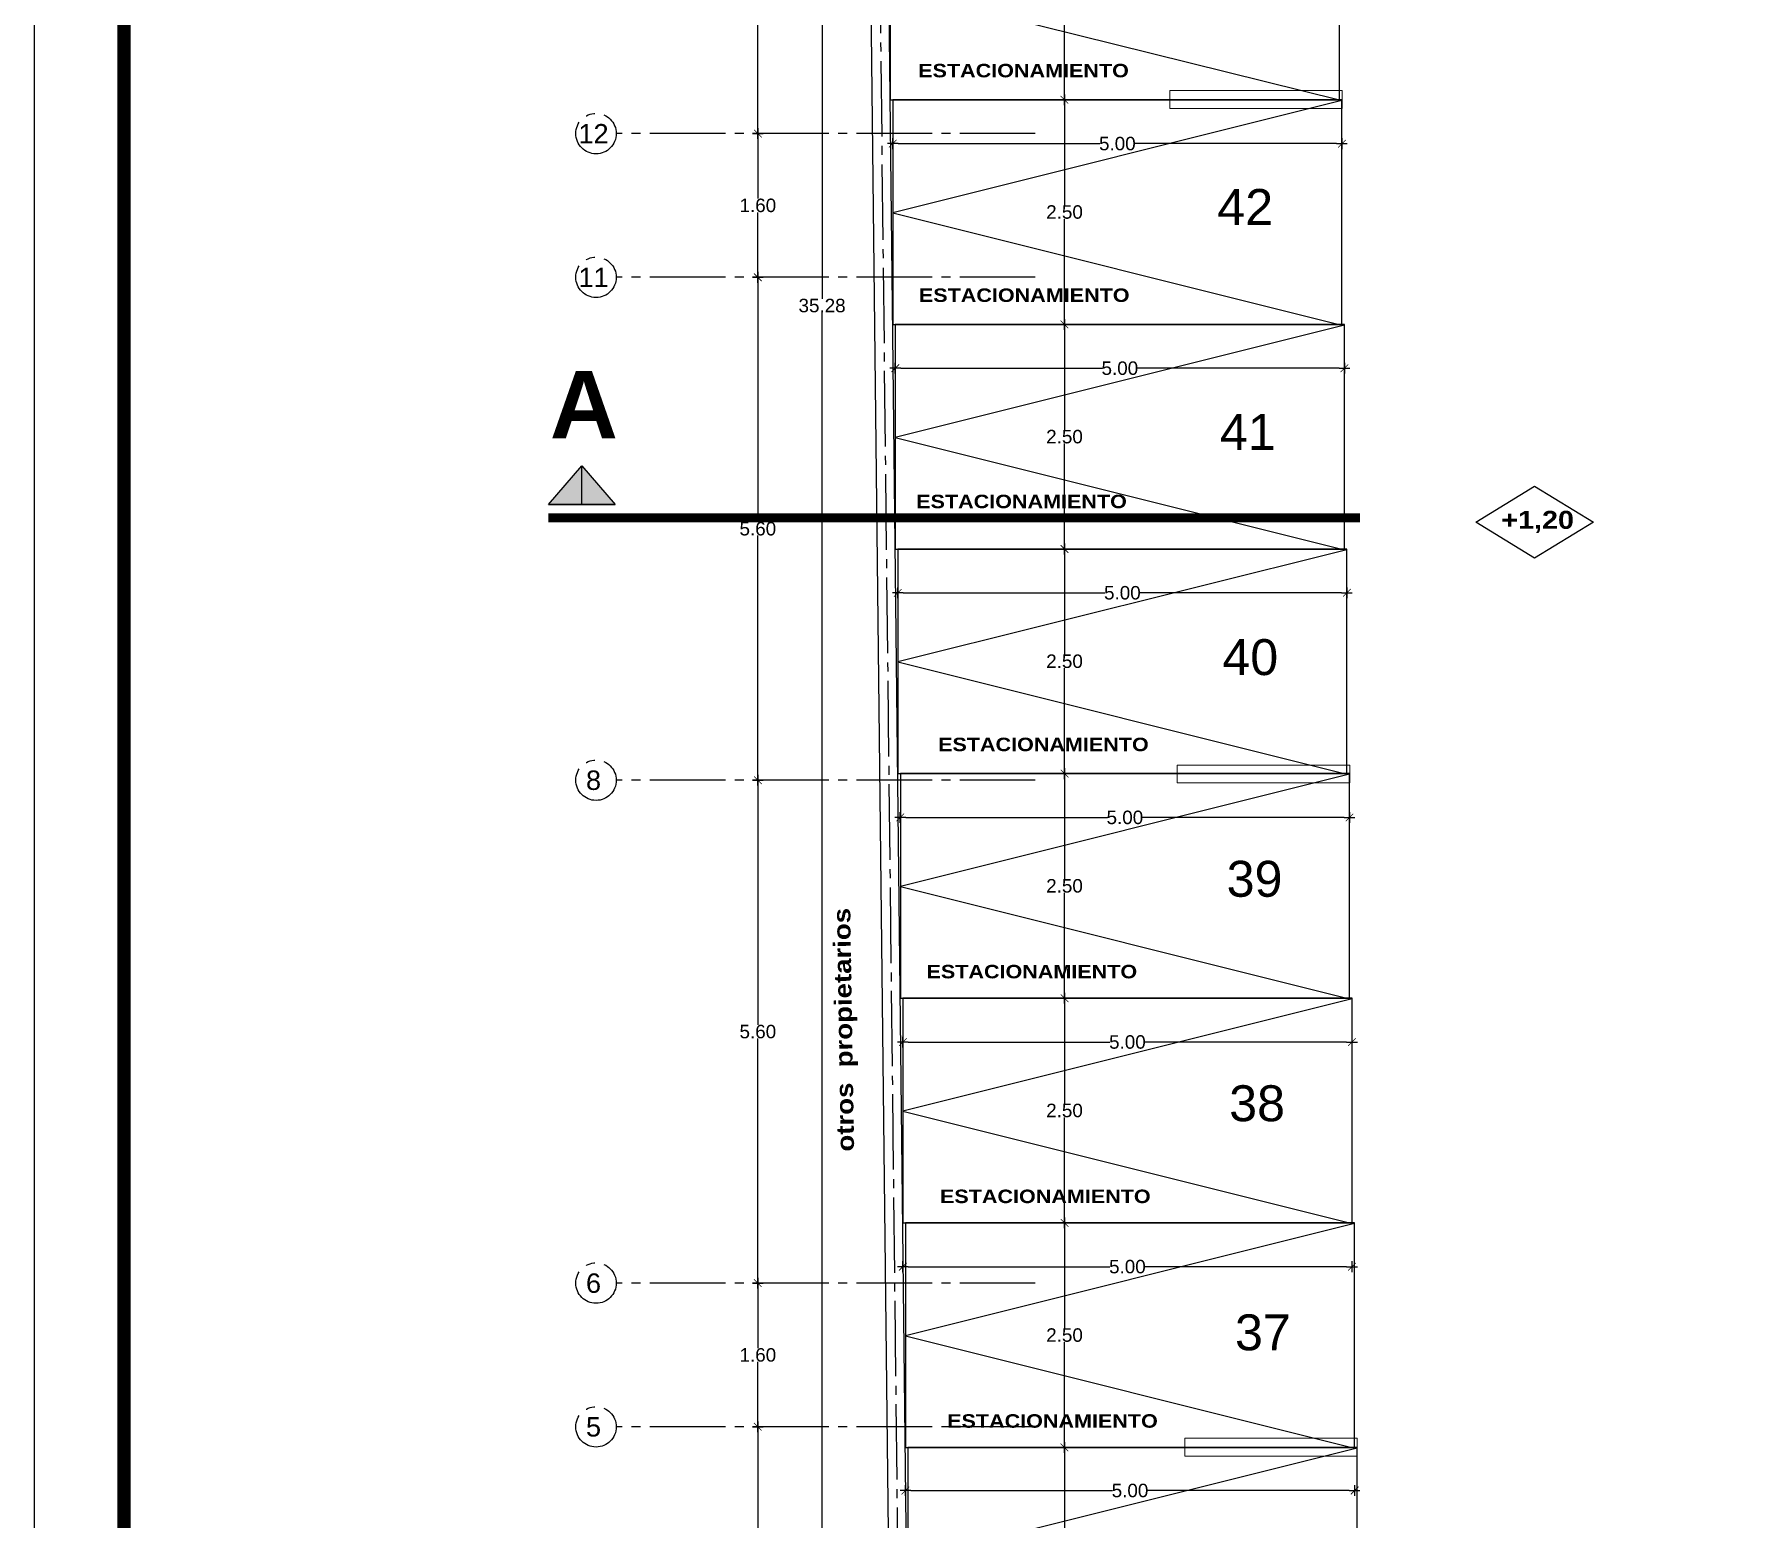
# Model space of a CAD drawing. Header units: millimetres. Extents: x 1217 to 2428, y 234 to 644.
# Drawn here: x 2338.46 to 2357.43, y 348.34 to 364.87 of the extents above; entities that cross this region are included whole.
import ezdxf

# ---------------------------------------------------------------- set-up
doc = ezdxf.new("R2010")
doc.units = ezdxf.units.MM
doc.linetypes.add('ACAD_ISO04W100', pattern=[30, 24, -3, 0, -3])
doc.linetypes.add('DASHDOTX2', pattern=[0.84, 0.4, -0.2, 0.04, -0.2])
doc.layers.get('0').update_dxf_attribs({"lineweight": 5})
for name, color, linetype in [('0.1', 251, 'Continuous'), ('COTAS', 252, 'Continuous'), ('COTAS INTERIORES', 3, 'Continuous'), ('Ejes', 8, 'Continuous'), ('MURO', 5, 'Continuous'), ('Pavimento', 8, 'Continuous'), ('Texto', 1, 'Continuous'), ('Textos', 2, 'Continuous')]:
    doc.layers.add(name, color=color, linetype=linetype)
doc.styles.add('DIM000', font='')
doc.styles.add('INTERARQ', font='arial.ttf')
doc.styles.get("Standard").update_dxf_attribs({"font": 'arial.ttf'})
doc.styles.get('DIM000').set_extended_font_data('Arial Black')
doc.dimstyles.new('ESCALA_1-50', dxfattribs={"dimtxt": 0.15, "dimasz": 0.06, "dimexe": 0.18, "dimexo": 0.0625, "dimgap": 0, "dimtad": 0, "dimtih": 1, "dimtoh": 1, "dimzin": 0, "dimdsep": 46, "dimtxsty": 'INTERARQ', "dimblk": 'DIMTICK', "dimcen": 0, "dimse1": 1, "dimse2": 1, "dimclrd": 256, "dimclre": 1, "dimclrt": 2, "dimadec": 0, "dimazin": 0, "dimtfac": 4.5, "dimtofl": 0, "dimtmove": 2, "dimatfit": 3, "dimldrblk": 'DIMTICK', "dimfxl": 1, "dimtolj": 1, "dimtzin": 0, "dimarcsym": 0})

# ---------------------------------------------------------------- blocks, each defined once
blk = doc.blocks.new('DIMTICK')
at = {"color": 1}
for p, q in [((-1, 0), (1, 0)), ((0, 1), (0, -1))]:
    blk.add_line(p, q, dxfattribs=at)
at = {"color": 3, "const_width": 0.141}
blk.add_lwpolyline([(0.71, 0.71), (-0.71, -0.71)], dxfattribs=at)
blk = doc.blocks.new('*D170')
at = {"layer": 'COTAS', "lineweight": -2, "ltscale": 3, "transparency": 16777216}
for p, q in [((2347.233, 379.429), (2347.233, 361.925)), ((2347.233, 344.268), (2347.233, 361.772))]:
    blk.add_line(p, q, dxfattribs=at)
at = {"layer": 'Defpoints', "color": 0, "ltscale": 3, "transparency": 16777216}
for p in [(2347.233, 379.489), (2347.846, 379.489, 0), (2353.237, 344.208, 0)]:
    blk.add_point(p, dxfattribs=at)
at = {"layer": 'COTAS', "lineweight": -2, "ltscale": 3, "transparency": 16777216, "xscale": 0.06, "yscale": 0.06, "zscale": 0.06}
for p, rotation in [((2347.233, 379.489), 90), ((2347.233, 344.208), 270)]:
    blk.add_blockref('DIMTICK', p, dxfattribs=dict(at, rotation=rotation))
at = {"layer": 'COTAS', "color": 2, "ltscale": 3, "transparency": 16777216, "insert": (2347.233, 361.848), "char_height": 0.15, "attachment_point": 5, "style": 'INTERARQ'}
blk.add_mtext('\\A1;35.28', dxfattribs=at)
blk = doc.blocks.new('*D171')
at = {"layer": 'COTAS', "lineweight": -2, "ltscale": 3, "transparency": 16777216}
for p, q in [((2346.518, 349.309), (2346.518, 348.143)), ((2346.518, 346.825), (2346.518, 347.99))]:
    blk.add_line(p, q, dxfattribs=at)
at = {"layer": 'Defpoints', "color": 0, "ltscale": 3, "transparency": 16777216}
for p in [(2346.518, 349.369), (2347.956, 349.369, 0), (2347.989, 346.765, 0)]:
    blk.add_point(p, dxfattribs=at)
at = {"layer": 'COTAS', "lineweight": -2, "ltscale": 3, "transparency": 16777216, "xscale": 0.06, "yscale": 0.06, "zscale": 0.06}
for p, rotation in [((2346.518, 349.369), 90), ((2346.518, 346.765), 270)]:
    blk.add_blockref('DIMTICK', p, dxfattribs=dict(at, rotation=rotation))
at = {"layer": 'COTAS', "color": 2, "ltscale": 3, "transparency": 16777216, "insert": (2346.518, 348.067), "char_height": 0.15, "attachment_point": 5, "style": 'INTERARQ'}
blk.add_mtext('\\A1;2.60', dxfattribs=at)
blk = doc.blocks.new('*D172')
at = {"layer": 'COTAS', "lineweight": -2, "ltscale": 3, "transparency": 16777216}
for p, q in [((2346.518, 350.908), (2346.518, 350.245)), ((2346.518, 349.429), (2346.518, 350.092))]:
    blk.add_line(p, q, dxfattribs=at)
at = {"layer": 'Defpoints', "color": 0, "ltscale": 3, "transparency": 16777216}
for p in [(2346.518, 350.968), (2347.938, 350.968, 0), (2347.956, 349.369, 0)]:
    blk.add_point(p, dxfattribs=at)
at = {"layer": 'COTAS', "lineweight": -2, "ltscale": 3, "transparency": 16777216, "xscale": 0.06, "yscale": 0.06, "zscale": 0.06}
for p, rotation in [((2346.518, 350.968), 90), ((2346.518, 349.369), 270)]:
    blk.add_blockref('DIMTICK', p, dxfattribs=dict(at, rotation=rotation))
at = {"layer": 'COTAS', "color": 2, "ltscale": 3, "transparency": 16777216, "insert": (2346.518, 350.168), "char_height": 0.15, "attachment_point": 5, "style": 'INTERARQ'}
blk.add_mtext('\\A1;1.60', dxfattribs=at)
blk = doc.blocks.new('*D173')
at = {"layer": 'COTAS', "lineweight": -2, "ltscale": 3, "transparency": 16777216}
for p, q in [((2346.518, 356.506), (2346.518, 353.843)), ((2346.518, 351.028), (2346.518, 353.69))]:
    blk.add_line(p, q, dxfattribs=at)
at = {"layer": 'Defpoints', "color": 0, "ltscale": 3, "transparency": 16777216}
for p in [(2346.518, 356.566), (2347.878, 356.566, 0), (2347.938, 350.968, 0)]:
    blk.add_point(p, dxfattribs=at)
at = {"layer": 'COTAS', "lineweight": -2, "ltscale": 3, "transparency": 16777216, "xscale": 0.06, "yscale": 0.06, "zscale": 0.06}
for p, rotation in [((2346.518, 356.566), 90), ((2346.518, 350.968), 270)]:
    blk.add_blockref('DIMTICK', p, dxfattribs=dict(at, rotation=rotation))
at = {"layer": 'COTAS', "color": 2, "ltscale": 3, "transparency": 16777216, "insert": (2346.518, 353.767), "char_height": 0.15, "attachment_point": 5, "style": 'INTERARQ'}
blk.add_mtext('\\A1;5.60', dxfattribs=at)
blk = doc.blocks.new('*D174')
at = {"layer": 'COTAS', "lineweight": -2, "ltscale": 3, "transparency": 16777216}
for p, q in [((2346.518, 362.103), (2346.518, 359.441)), ((2346.518, 356.626), (2346.518, 359.288))]:
    blk.add_line(p, q, dxfattribs=at)
at = {"layer": 'Defpoints', "color": 0, "ltscale": 3, "transparency": 16777216}
for p in [(2346.518, 362.163), (2347.655, 362.163, 0), (2347.878, 356.566, 0)]:
    blk.add_point(p, dxfattribs=at)
at = {"layer": 'COTAS', "lineweight": -2, "ltscale": 3, "transparency": 16777216, "xscale": 0.06, "yscale": 0.06, "zscale": 0.06}
for p, rotation in [((2346.518, 362.163), 90), ((2346.518, 356.566), 270)]:
    blk.add_blockref('DIMTICK', p, dxfattribs=dict(at, rotation=rotation))
at = {"layer": 'COTAS', "color": 2, "ltscale": 3, "transparency": 16777216, "insert": (2346.518, 359.364), "char_height": 0.15, "attachment_point": 5, "style": 'INTERARQ'}
blk.add_mtext('\\A1;5.60', dxfattribs=at)
blk = doc.blocks.new('*D175')
at = {"layer": 'COTAS', "lineweight": -2, "ltscale": 3, "transparency": 16777216}
for p, q in [((2346.518, 363.703), (2346.518, 363.04)), ((2346.518, 362.223), (2346.518, 362.886))]:
    blk.add_line(p, q, dxfattribs=at)
at = {"layer": 'Defpoints', "color": 0, "ltscale": 3, "transparency": 16777216}
for p in [(2346.518, 363.763), (2347.716, 363.763, 0), (2347.655, 362.163, 0)]:
    blk.add_point(p, dxfattribs=at)
at = {"layer": 'COTAS', "lineweight": -2, "ltscale": 3, "transparency": 16777216, "xscale": 0.06, "yscale": 0.06, "zscale": 0.06}
for p, rotation in [((2346.518, 363.763), 90), ((2346.518, 362.163), 270)]:
    blk.add_blockref('DIMTICK', p, dxfattribs=dict(at, rotation=rotation))
at = {"layer": 'COTAS', "color": 2, "ltscale": 3, "transparency": 16777216, "insert": (2346.518, 362.963), "char_height": 0.15, "attachment_point": 5, "style": 'INTERARQ'}
blk.add_mtext('\\A1;1.60', dxfattribs=at)
blk = doc.blocks.new('*D176')
at = {"layer": 'COTAS', "lineweight": -2, "ltscale": 3, "transparency": 16777216}
for p, q in [((2346.518, 366.306), (2346.518, 365.141)), ((2346.518, 363.823), (2346.518, 364.988))]:
    blk.add_line(p, q, dxfattribs=at)
at = {"layer": 'Defpoints', "color": 0, "ltscale": 3, "transparency": 16777216}
for p in [(2346.518, 366.366), (2347.767, 366.366, 0), (2347.716, 363.763, 0)]:
    blk.add_point(p, dxfattribs=at)
at = {"layer": 'COTAS', "lineweight": -2, "ltscale": 3, "transparency": 16777216, "xscale": 0.06, "yscale": 0.06, "zscale": 0.06}
for p, rotation in [((2346.518, 366.366), 90), ((2346.518, 363.763), 270)]:
    blk.add_blockref('DIMTICK', p, dxfattribs=dict(at, rotation=rotation))
at = {"layer": 'COTAS', "color": 2, "ltscale": 3, "transparency": 16777216, "insert": (2346.518, 365.064), "char_height": 0.15, "attachment_point": 5, "style": 'INTERARQ'}
blk.add_mtext('\\A1;2.60', dxfattribs=at)
blk = doc.blocks.new('*D224')
at = {"layer": 'COTAS INTERIORES', "lineweight": -2, "ltscale": 3, "transparency": 16777216}
for p, q in [((2349.932, 349.079), (2349.932, 347.967)), ((2349.932, 346.701), (2349.932, 347.813))]:
    blk.add_line(p, q, dxfattribs=at)
at = {"layer": 'Defpoints', "color": 0, "ltscale": 3, "transparency": 16777216}
for p in [(2349.42, 349.139), (2349.932, 349.139), (2349.448, 346.641, 0)]:
    blk.add_point(p, dxfattribs=at)
at = {"layer": 'COTAS INTERIORES', "lineweight": -2, "ltscale": 3, "transparency": 16777216, "xscale": 0.06, "yscale": 0.06, "zscale": 0.06}
for p, rotation in [((2349.932, 349.139), 90), ((2349.932, 346.641), 270)]:
    blk.add_blockref('DIMTICK', p, dxfattribs=dict(at, rotation=rotation))
at = {"layer": 'COTAS INTERIORES', "color": 2, "ltscale": 3, "transparency": 16777216, "insert": (2349.932, 347.89), "char_height": 0.15, "attachment_point": 5, "style": 'INTERARQ'}
blk.add_mtext('\\A1;2.50', dxfattribs=at)
blk = doc.blocks.new('*D225')
at = {"layer": 'COTAS INTERIORES', "lineweight": -2, "ltscale": 3, "transparency": 16777216}
for p, q in [((2349.932, 351.579), (2349.932, 350.465)), ((2349.932, 349.199), (2349.932, 350.312))]:
    blk.add_line(p, q, dxfattribs=at)
at = {"layer": 'Defpoints', "color": 0, "ltscale": 3, "transparency": 16777216}
for p in [(2349.392, 351.639), (2349.932, 351.639), (2349.42, 349.139)]:
    blk.add_point(p, dxfattribs=at)
at = {"layer": 'COTAS INTERIORES', "lineweight": -2, "ltscale": 3, "transparency": 16777216, "xscale": 0.06, "yscale": 0.06, "zscale": 0.06}
for p, rotation in [((2349.932, 351.639), 90), ((2349.932, 349.139), 270)]:
    blk.add_blockref('DIMTICK', p, dxfattribs=dict(at, rotation=rotation))
at = {"layer": 'COTAS INTERIORES', "color": 2, "ltscale": 3, "transparency": 16777216, "insert": (2349.932, 350.389), "char_height": 0.15, "attachment_point": 5, "style": 'INTERARQ'}
blk.add_mtext('\\A1;2.50', dxfattribs=at)
blk = doc.blocks.new('*D226')
at = {"layer": 'COTAS INTERIORES', "lineweight": -2, "ltscale": 3, "transparency": 16777216}
for p, q in [((2348.221, 348.659), (2350.466, 348.659)), ((2353.101, 348.659), (2350.855, 348.659))]:
    blk.add_line(p, q, dxfattribs=at)
at = {"layer": 'Defpoints', "color": 0, "ltscale": 3, "transparency": 16777216}
for p in [(2348.161, 349.139, 0), (2353.161, 349.139, 0), (2353.161, 348.659)]:
    blk.add_point(p, dxfattribs=at)
at = {"layer": 'COTAS INTERIORES', "lineweight": -2, "ltscale": 3, "transparency": 16777216, "xscale": 0.06, "yscale": 0.06, "zscale": 0.06, "rotation": 180}
blk.add_blockref('DIMTICK', (2348.161, 348.659), dxfattribs=at)
at = {"layer": 'COTAS INTERIORES', "lineweight": -2, "ltscale": 3, "transparency": 16777216, "xscale": 0.06, "yscale": 0.06, "zscale": 0.06}
blk.add_blockref('DIMTICK', (2353.161, 348.659), dxfattribs=at)
at = {"layer": 'COTAS INTERIORES', "color": 2, "ltscale": 3, "transparency": 16777216, "insert": (2350.661, 348.659), "char_height": 0.15, "attachment_point": 5, "style": 'INTERARQ'}
blk.add_mtext('\\A1;5.00', dxfattribs=at)
blk = doc.blocks.new('*D227')
at = {"layer": 'COTAS INTERIORES', "lineweight": -2, "ltscale": 3, "transparency": 16777216}
for p, q in [((2348.192, 351.151), (2350.438, 351.151)), ((2353.072, 351.151), (2350.827, 351.151))]:
    blk.add_line(p, q, dxfattribs=at)
at = {"layer": 'Defpoints', "color": 0, "ltscale": 3, "transparency": 16777216}
for p in [(2348.132, 351.63, 0), (2353.132, 351.63, 0), (2353.132, 351.151)]:
    blk.add_point(p, dxfattribs=at)
at = {"layer": 'COTAS INTERIORES', "lineweight": -2, "ltscale": 3, "transparency": 16777216, "xscale": 0.06, "yscale": 0.06, "zscale": 0.06, "rotation": 180}
blk.add_blockref('DIMTICK', (2348.132, 351.151), dxfattribs=at)
at = {"layer": 'COTAS INTERIORES', "lineweight": -2, "ltscale": 3, "transparency": 16777216, "xscale": 0.06, "yscale": 0.06, "zscale": 0.06}
blk.add_blockref('DIMTICK', (2353.132, 351.151), dxfattribs=at)
at = {"layer": 'COTAS INTERIORES', "color": 2, "ltscale": 3, "transparency": 16777216, "insert": (2350.632, 351.151), "char_height": 0.15, "attachment_point": 5, "style": 'INTERARQ'}
blk.add_mtext('\\A1;5.00', dxfattribs=at)
blk = doc.blocks.new('*D228')
at = {"layer": 'COTAS INTERIORES', "lineweight": -2, "ltscale": 3, "transparency": 16777216}
for p, q in [((2349.932, 354.079), (2349.932, 352.965)), ((2349.932, 351.699), (2349.932, 352.812))]:
    blk.add_line(p, q, dxfattribs=at)
at = {"layer": 'Defpoints', "color": 0, "ltscale": 3, "transparency": 16777216}
for p in [(2349.932, 354.139), (2350.604, 354.139), (2349.392, 351.639)]:
    blk.add_point(p, dxfattribs=at)
at = {"layer": 'COTAS INTERIORES', "lineweight": -2, "ltscale": 3, "transparency": 16777216, "xscale": 0.06, "yscale": 0.06, "zscale": 0.06}
for p, rotation in [((2349.932, 354.139), 90), ((2349.932, 351.639), 270)]:
    blk.add_blockref('DIMTICK', p, dxfattribs=dict(at, rotation=rotation))
at = {"layer": 'COTAS INTERIORES', "color": 2, "ltscale": 3, "transparency": 16777216, "insert": (2349.932, 352.889), "char_height": 0.15, "attachment_point": 5, "style": 'INTERARQ'}
blk.add_mtext('\\A1;2.50', dxfattribs=at)
blk = doc.blocks.new('*D229')
at = {"layer": 'COTAS INTERIORES', "lineweight": -2, "ltscale": 3, "transparency": 16777216}
for p, q in [((2349.932, 356.579), (2349.932, 355.465)), ((2349.932, 354.199), (2349.932, 355.312))]:
    blk.add_line(p, q, dxfattribs=at)
at = {"layer": 'Defpoints', "color": 0, "ltscale": 3, "transparency": 16777216}
for p in [(2349.932, 356.639), (2351.173, 356.639, 0), (2350.604, 354.139)]:
    blk.add_point(p, dxfattribs=at)
at = {"layer": 'COTAS INTERIORES', "lineweight": -2, "ltscale": 3, "transparency": 16777216, "xscale": 0.06, "yscale": 0.06, "zscale": 0.06}
for p, rotation in [((2349.932, 356.639), 90), ((2349.932, 354.139), 270)]:
    blk.add_blockref('DIMTICK', p, dxfattribs=dict(at, rotation=rotation))
at = {"layer": 'COTAS INTERIORES', "color": 2, "ltscale": 3, "transparency": 16777216, "insert": (2349.932, 355.389), "char_height": 0.15, "attachment_point": 5, "style": 'INTERARQ'}
blk.add_mtext('\\A1;2.50', dxfattribs=at)
blk = doc.blocks.new('*D230')
at = {"layer": 'COTAS INTERIORES', "lineweight": -2, "ltscale": 3, "transparency": 16777216}
for p, q in [((2349.932, 359.079), (2349.932, 357.965)), ((2349.932, 356.699), (2349.932, 357.812))]:
    blk.add_line(p, q, dxfattribs=at)
at = {"layer": 'Defpoints', "color": 0, "ltscale": 3, "transparency": 16777216}
for p in [(2349.932, 359.139), (2351.226, 359.139, 0), (2351.173, 356.639, 0)]:
    blk.add_point(p, dxfattribs=at)
at = {"layer": 'COTAS INTERIORES', "lineweight": -2, "ltscale": 3, "transparency": 16777216, "xscale": 0.06, "yscale": 0.06, "zscale": 0.06}
for p, rotation in [((2349.932, 359.139), 90), ((2349.932, 356.639), 270)]:
    blk.add_blockref('DIMTICK', p, dxfattribs=dict(at, rotation=rotation))
at = {"layer": 'COTAS INTERIORES', "color": 2, "ltscale": 3, "transparency": 16777216, "insert": (2349.932, 357.889), "char_height": 0.15, "attachment_point": 5, "style": 'INTERARQ'}
blk.add_mtext('\\A1;2.50', dxfattribs=at)
blk = doc.blocks.new('*D231')
at = {"layer": 'COTAS INTERIORES', "lineweight": -2, "ltscale": 3, "transparency": 16777216}
for p, q in [((2349.932, 361.579), (2349.932, 360.465)), ((2349.932, 359.199), (2349.932, 360.312))]:
    blk.add_line(p, q, dxfattribs=at)
at = {"layer": 'Defpoints', "color": 0, "ltscale": 3, "transparency": 16777216}
for p in [(2349.932, 361.639), (2350.779, 361.639, 0), (2351.226, 359.139, 0)]:
    blk.add_point(p, dxfattribs=at)
at = {"layer": 'COTAS INTERIORES', "lineweight": -2, "ltscale": 3, "transparency": 16777216, "xscale": 0.06, "yscale": 0.06, "zscale": 0.06}
for p, rotation in [((2349.932, 361.639), 90), ((2349.932, 359.139), 270)]:
    blk.add_blockref('DIMTICK', p, dxfattribs=dict(at, rotation=rotation))
at = {"layer": 'COTAS INTERIORES', "color": 2, "ltscale": 3, "transparency": 16777216, "insert": (2349.932, 360.389), "char_height": 0.15, "attachment_point": 5, "style": 'INTERARQ'}
blk.add_mtext('\\A1;2.50', dxfattribs=at)
blk = doc.blocks.new('*D232')
at = {"layer": 'COTAS INTERIORES', "lineweight": -2, "ltscale": 3, "transparency": 16777216}
for p, q in [((2349.932, 364.079), (2349.932, 362.965)), ((2349.932, 361.699), (2349.932, 362.812))]:
    blk.add_line(p, q, dxfattribs=at)
at = {"layer": 'Defpoints', "color": 0, "ltscale": 3, "transparency": 16777216}
for p in [(2349.932, 364.139), (2350.866, 364.139, 0), (2350.779, 361.639, 0)]:
    blk.add_point(p, dxfattribs=at)
at = {"layer": 'COTAS INTERIORES', "lineweight": -2, "ltscale": 3, "transparency": 16777216, "xscale": 0.06, "yscale": 0.06, "zscale": 0.06}
for p, rotation in [((2349.932, 364.139), 90), ((2349.932, 361.639), 270)]:
    blk.add_blockref('DIMTICK', p, dxfattribs=dict(at, rotation=rotation))
at = {"layer": 'COTAS INTERIORES', "color": 2, "ltscale": 3, "transparency": 16777216, "insert": (2349.932, 362.889), "char_height": 0.15, "attachment_point": 5, "style": 'INTERARQ'}
blk.add_mtext('\\A1;2.50', dxfattribs=at)
blk = doc.blocks.new('*D233')
at = {"layer": 'COTAS INTERIORES', "lineweight": -2, "ltscale": 3, "transparency": 16777216}
for p, q in [((2349.932, 366.579), (2349.932, 365.465)), ((2349.932, 364.199), (2349.932, 365.312))]:
    blk.add_line(p, q, dxfattribs=at)
at = {"layer": 'Defpoints', "color": 0, "ltscale": 3, "transparency": 16777216}
for p in [(2349.932, 366.639), (2350.779, 366.639, 0), (2350.866, 364.139, 0)]:
    blk.add_point(p, dxfattribs=at)
at = {"layer": 'COTAS INTERIORES', "lineweight": -2, "ltscale": 3, "transparency": 16777216, "xscale": 0.06, "yscale": 0.06, "zscale": 0.06}
for p, rotation in [((2349.932, 366.639), 90), ((2349.932, 364.139), 270)]:
    blk.add_blockref('DIMTICK', p, dxfattribs=dict(at, rotation=rotation))
at = {"layer": 'COTAS INTERIORES', "color": 2, "ltscale": 3, "transparency": 16777216, "insert": (2349.932, 365.389), "char_height": 0.15, "attachment_point": 5, "style": 'INTERARQ'}
blk.add_mtext('\\A1;2.50', dxfattribs=at)
blk = doc.blocks.new('*D215')
at = {"layer": 'COTAS INTERIORES', "lineweight": -2, "ltscale": 3, "transparency": 16777216}
for p, q in [((2348.192, 353.651), (2350.438, 353.651)), ((2353.072, 353.651), (2350.827, 353.651))]:
    blk.add_line(p, q, dxfattribs=at)
at = {"layer": 'Defpoints', "color": 0, "ltscale": 3, "transparency": 16777216}
for p in [(2348.132, 354.13, 0), (2353.132, 354.13, 0), (2353.132, 353.651)]:
    blk.add_point(p, dxfattribs=at)
at = {"layer": 'COTAS INTERIORES', "lineweight": -2, "ltscale": 3, "transparency": 16777216, "xscale": 0.06, "yscale": 0.06, "zscale": 0.06, "rotation": 180}
blk.add_blockref('DIMTICK', (2348.132, 353.651), dxfattribs=at)
at = {"layer": 'COTAS INTERIORES', "lineweight": -2, "ltscale": 3, "transparency": 16777216, "xscale": 0.06, "yscale": 0.06, "zscale": 0.06}
blk.add_blockref('DIMTICK', (2353.132, 353.651), dxfattribs=at)
at = {"layer": 'COTAS INTERIORES', "color": 2, "ltscale": 3, "transparency": 16777216, "insert": (2350.632, 353.651), "char_height": 0.15, "attachment_point": 5, "style": 'INTERARQ'}
blk.add_mtext('\\A1;5.00', dxfattribs=at)
blk = doc.blocks.new('*D216')
at = {"layer": 'COTAS INTERIORES', "lineweight": -2, "ltscale": 3, "transparency": 16777216}
for p, q in [((2348.164, 356.151), (2350.41, 356.151)), ((2353.044, 356.151), (2350.799, 356.151))]:
    blk.add_line(p, q, dxfattribs=at)
at = {"layer": 'Defpoints', "color": 0, "ltscale": 3, "transparency": 16777216}
for p in [(2348.104, 356.63, 0), (2353.104, 356.63, 0), (2353.104, 356.151)]:
    blk.add_point(p, dxfattribs=at)
at = {"layer": 'COTAS INTERIORES', "lineweight": -2, "ltscale": 3, "transparency": 16777216, "xscale": 0.06, "yscale": 0.06, "zscale": 0.06, "rotation": 180}
blk.add_blockref('DIMTICK', (2348.104, 356.151), dxfattribs=at)
at = {"layer": 'COTAS INTERIORES', "lineweight": -2, "ltscale": 3, "transparency": 16777216, "xscale": 0.06, "yscale": 0.06, "zscale": 0.06}
blk.add_blockref('DIMTICK', (2353.104, 356.151), dxfattribs=at)
at = {"layer": 'COTAS INTERIORES', "color": 2, "ltscale": 3, "transparency": 16777216, "insert": (2350.604, 356.151), "char_height": 0.15, "attachment_point": 5, "style": 'INTERARQ'}
blk.add_mtext('\\A1;5.00', dxfattribs=at)
blk = doc.blocks.new('*D217')
at = {"layer": 'COTAS INTERIORES', "lineweight": -2, "ltscale": 3, "transparency": 16777216}
for p, q in [((2348.136, 358.651), (2350.382, 358.651)), ((2353.016, 358.651), (2350.771, 358.651))]:
    blk.add_line(p, q, dxfattribs=at)
at = {"layer": 'Defpoints', "color": 0, "ltscale": 3, "transparency": 16777216}
for p in [(2348.076, 359.13, 0), (2353.076, 359.13, 0), (2353.076, 358.651)]:
    blk.add_point(p, dxfattribs=at)
at = {"layer": 'COTAS INTERIORES', "lineweight": -2, "ltscale": 3, "transparency": 16777216, "xscale": 0.06, "yscale": 0.06, "zscale": 0.06, "rotation": 180}
blk.add_blockref('DIMTICK', (2348.076, 358.651), dxfattribs=at)
at = {"layer": 'COTAS INTERIORES', "lineweight": -2, "ltscale": 3, "transparency": 16777216, "xscale": 0.06, "yscale": 0.06, "zscale": 0.06}
blk.add_blockref('DIMTICK', (2353.076, 358.651), dxfattribs=at)
at = {"layer": 'COTAS INTERIORES', "color": 2, "ltscale": 3, "transparency": 16777216, "insert": (2350.576, 358.651), "char_height": 0.15, "attachment_point": 5, "style": 'INTERARQ'}
blk.add_mtext('\\A1;5.00', dxfattribs=at)
blk = doc.blocks.new('*D218')
at = {"layer": 'COTAS INTERIORES', "lineweight": -2, "ltscale": 3, "transparency": 16777216}
for p, q in [((2348.108, 361.151), (2350.353, 361.151)), ((2352.988, 361.151), (2350.743, 361.151))]:
    blk.add_line(p, q, dxfattribs=at)
at = {"layer": 'Defpoints', "color": 0, "ltscale": 3, "transparency": 16777216}
for p in [(2348.048, 361.63, 0), (2353.048, 361.63, 0), (2353.048, 361.151)]:
    blk.add_point(p, dxfattribs=at)
at = {"layer": 'COTAS INTERIORES', "lineweight": -2, "ltscale": 3, "transparency": 16777216, "xscale": 0.06, "yscale": 0.06, "zscale": 0.06, "rotation": 180}
blk.add_blockref('DIMTICK', (2348.048, 361.151), dxfattribs=at)
at = {"layer": 'COTAS INTERIORES', "lineweight": -2, "ltscale": 3, "transparency": 16777216, "xscale": 0.06, "yscale": 0.06, "zscale": 0.06}
blk.add_blockref('DIMTICK', (2353.048, 361.151), dxfattribs=at)
at = {"layer": 'COTAS INTERIORES', "color": 2, "ltscale": 3, "transparency": 16777216, "insert": (2350.548, 361.151), "char_height": 0.15, "attachment_point": 5, "style": 'INTERARQ'}
blk.add_mtext('\\A1;5.00', dxfattribs=at)
blk = doc.blocks.new('*D219')
at = {"layer": 'COTAS INTERIORES', "lineweight": -2, "ltscale": 3, "transparency": 16777216}
for p, q in [((2348.08, 363.651), (2350.325, 363.651)), ((2352.96, 363.651), (2350.714, 363.651))]:
    blk.add_line(p, q, dxfattribs=at)
at = {"layer": 'Defpoints', "color": 0, "ltscale": 3, "transparency": 16777216}
for p in [(2348.02, 364.13, 0), (2353.02, 364.13, 0), (2353.02, 363.651)]:
    blk.add_point(p, dxfattribs=at)
at = {"layer": 'COTAS INTERIORES', "lineweight": -2, "ltscale": 3, "transparency": 16777216, "xscale": 0.06, "yscale": 0.06, "zscale": 0.06, "rotation": 180}
blk.add_blockref('DIMTICK', (2348.02, 363.651), dxfattribs=at)
at = {"layer": 'COTAS INTERIORES', "lineweight": -2, "ltscale": 3, "transparency": 16777216, "xscale": 0.06, "yscale": 0.06, "zscale": 0.06}
blk.add_blockref('DIMTICK', (2353.02, 363.651), dxfattribs=at)
at = {"layer": 'COTAS INTERIORES', "color": 2, "ltscale": 3, "transparency": 16777216, "insert": (2350.52, 363.651), "char_height": 0.15, "attachment_point": 5, "style": 'INTERARQ'}
blk.add_mtext('\\A1;5.00', dxfattribs=at)

msp = doc.modelspace()

# ---------------------------------------------------------------- hatches: boundary and pattern name
at = {"layer": '0.1', "ltscale": 3}
h = msp.add_hatch(color=256, dxfattribs=at)
h.dxf.hatch_style = 1
h.paths.add_polyline_path([(2344.55756, 360.06396), (2344.92891, 359.63353), (2344.55756, 359.63353)])
h.paths.add_polyline_path([(2344.55756, 360.06396), (2344.55756, 359.63353), (2344.18621, 359.63353)])

# ---------------------------------------------------------------- linework, layer by layer
at = {"ltscale": 3, "elevation": 0}
for points in [[(2351.10293, 364.24187), (2353.02209, 364.24187), (2353.02209, 364.04191), (2351.10293, 364.04191)], [(2351.18736, 356.73459), (2353.10652, 356.73459), (2353.10652, 356.53464), (2351.18736, 356.53464)], [(2351.27179, 349.24187), (2353.19095, 349.24187), (2353.19095, 349.04191), (2351.27179, 349.04191)]]:
    msp.add_lwpolyline(points, close=True, dxfattribs=at)
at = {"layer": '0.1', "ltscale": 3, "elevation": 0}
msp.add_lwpolyline([(2338.46076, 332.44057), (2428.46076, 332.44057), (2428.46076, 384.44057), (2338.46076, 384.44057)], close=True, dxfattribs=at)
at = {"layer": '0.1', "ltscale": 3, "const_width": 0.15, "elevation": 0}
msp.add_lwpolyline([(2339.46076, 333.44057), (2427.46076, 333.44057), (2427.46076, 383.44057), (2339.46076, 383.44057)], close=True, dxfattribs=at)
at = {"layer": '0.1', "ltscale": 3, "elevation": 0}
msp.add_lwpolyline([(2344.18621, 359.63353), (2344.92891, 359.63353), (2344.55756, 359.63353), (2344.55756, 360.06396), (2344.92891, 359.63353), (2344.18621, 359.63353), (2344.55756, 360.06396)], dxfattribs=at)
at = {"layer": '0.1', "color": 1, "linetype": 'DASHDOTX2', "ltscale": 1.5, "const_width": 0.1, "elevation": 0}
msp.add_lwpolyline([(2353.22012, 359.48744), (2344.18622, 359.48744), (2344.18622, 359.48744)], dxfattribs=at)
at = {"layer": 'Ejes', "linetype": 'ACAD_ISO04W100', "ltscale": 0.035, "elevation": 0}
for points in [[(2347.7191, 379.51924), (2348.14495, 341.6287)], [(2349.60679, 363.76285), (2344.94166, 363.76285)], [(2349.60679, 363.76285), (2344.94166, 363.76285)], [(2349.60679, 362.16329), (2344.94166, 362.16329)], [(2349.60679, 362.16329), (2344.94166, 362.16329)], [(2349.60679, 356.56561), (2344.94166, 356.56561)], [(2349.60679, 356.56561), (2344.94166, 356.56561)], [(2349.60679, 350.96809), (2344.94166, 350.96809)], [(2349.60679, 350.96809), (2344.94166, 350.96809)], [(2349.60679, 349.36854), (2344.94166, 349.36854)], [(2349.60679, 349.36854), (2344.94166, 349.36854)]]:
    msp.add_lwpolyline(points, dxfattribs=at)
at = {"layer": 'Ejes', "linetype": 'ACAD_ISO04W100', "ltscale": 0.035}
for centre in [(2344.71668, 363.76284, 0), (2344.71668, 363.76285, 0), (2344.71668, 362.16329, 0), (2344.71668, 362.16329, 0), (2344.71668, 356.5656, 0), (2344.71668, 356.56561, 0), (2344.71668, 350.96809, 0), (2344.71668, 350.9681, 0), (2344.71668, 349.36854, 0), (2344.71668, 349.36854, 0)]:
    msp.add_circle(centre, 0.22498, dxfattribs=at)
at = {"layer": 'MURO', "color": 5, "elevation": 0}
for points in [[(2348.21908, 343.93864), (2348.0196, 343.93864), (2347.73943, 368.81979), (2347.73715, 369.02204), (2347.61806, 379.61869), (2358.72793, 379.67826), (2379.43592, 379.81113), (2379.82617, 341.52665)], [(2348.21908, 343.93864), (2347.93941, 368.82204), (2347.93714, 369.02429), (2347.82031, 379.41977), (2358.72911, 379.47827), (2358.72911, 379.47827), (2379.23796, 379.60985), (2379.62616, 341.52665)]]:
    msp.add_lwpolyline(points, dxfattribs=at)
at = {"layer": 'MURO', "color": 1, "ltscale": 3, "elevation": 0}
for points in [[(2347.99169, 366.63863), (2347.99169, 364.13863), (2352.99169, 364.13863), (2352.99169, 366.63863), (2347.99169, 366.63863)], [(2348.01983, 364.13863), (2348.01983, 361.63863), (2353.01983, 361.63863), (2353.01983, 364.13863), (2348.01983, 364.13863)], [(2348.04797, 361.63863), (2348.04797, 359.13863), (2353.04797, 359.13863), (2353.04797, 361.63863), (2348.04797, 361.63863)], [(2348.07611, 359.13863), (2348.07611, 356.63863), (2353.07611, 356.63863), (2353.07611, 359.13863), (2348.07611, 359.13863)], [(2348.10426, 356.63863), (2348.10426, 354.13863), (2353.10426, 354.13863), (2353.10426, 356.63863), (2348.10426, 356.63863)], [(2348.13243, 354.13863), (2348.13243, 351.63863), (2353.13243, 351.63863), (2353.13243, 354.13863), (2348.13243, 354.13863)], [(2348.16063, 351.63863), (2348.16063, 349.13863), (2353.16063, 349.13863), (2353.16063, 351.63863), (2348.16063, 351.63863)], [(2348.18869, 349.13863), (2348.18869, 346.63863), (2353.18869, 346.63863), (2353.18869, 349.13863), (2348.18869, 349.13863)]]:
    msp.add_lwpolyline(points, dxfattribs=at)
at = {"layer": 'Pavimento', "color": 251, "ltscale": 3, "elevation": 0}
for points in [[(2352.99169, 366.63135), (2347.99169, 365.38135), (2352.99169, 364.13863)], [(2353.01983, 364.13135), (2348.01983, 362.88135), (2353.01983, 361.63135)], [(2353.04797, 361.63135), (2348.04797, 360.38135), (2353.04797, 359.13135)], [(2353.07611, 359.13135), (2348.07611, 357.88135), (2353.07611, 356.63135)], [(2353.10426, 356.63135), (2348.10426, 355.38135), (2353.10426, 354.13135)], [(2353.13243, 354.13135), (2348.13243, 352.88135), (2353.13243, 351.63135)], [(2353.16063, 351.63135), (2348.16063, 350.38135), (2353.16063, 349.13135)], [(2353.18869, 349.13135), (2348.18869, 347.88135), (2353.18869, 346.63135)]]:
    msp.add_lwpolyline(points, dxfattribs=at)
at = {"layer": 'Textos', "color": 4, "elevation": 0}
msp.add_lwpolyline([(2355.16491, 359.83938), (2355.81983, 359.43823), (2355.16491, 359.03709), (2354.50999, 359.43823)], close=True, dxfattribs=at)

# ---------------------------------------------------------------- texts
at = {"layer": 'Ejes', "char_height": 0.216, "width": 0.344369, "attachment_point": 5}
for s, insert in [('12', (2344.68867, 363.7611, 0)), ('11', (2344.68867, 362.16155, 0)), ('8', (2344.68867, 356.56386, 0)), ('6', (2344.68867, 350.96635, 0)), ('5', (2344.68867, 349.3668, 0))]:
    msp.add_mtext(s, dxfattribs=dict(at, insert=insert))
at = {"layer": 'Texto', "attachment_point": 5}
for s, insert, char_height, width in [('42', (2351.94362, 362.94583, 0), 0.4, 1.5818117), ('{\\fArial|b1|i0|c0|p34;A}', (2344.58163, 360.74659, 0), 0.75, 2.965897), ('41', (2351.97177, 360.4422, 0), 0.4, 1.5818117), ('40', (2351.99992, 357.93276, 0), 0.4, 1.5818117), ('39', (2352.04749, 355.46541, 0), 0.4, 1.5818117), ('38', (2352.07565, 352.96703, 0), 0.4, 1.5818117), ('37', (2352.14055, 350.41728, 0), 0.4, 1.5818117)]:
    msp.add_mtext(s, dxfattribs=dict(at, insert=insert, char_height=char_height, width=width))
at = {"layer": 'Textos', "color": 7, "style": 'DIM000'}
for p in [(2348.30306, 364.38908, 0), (2348.3109, 361.88908, 0), (2348.28098, 359.59328, 0), (2348.52438, 356.88879, 0), (2348.39567, 354.36039, 0), (2348.54563, 351.85868, 0), (2348.62553, 349.35866, 0)]:
    msp.add_text('ESTACIONAMIENTO', height=0.15, dxfattribs=at).set_placement(p)
at = {"layer": 'Textos', "color": 4, "style": 'DIM000'}
msp.add_text('+1,20', height=0.2, dxfattribs=at).set_placement((2354.79422, 359.36362, 0))
at = {"layer": 'Textos', "color": 7, "style": 'DIM000'}
msp.add_text('otros  propietarios', height=0.192, rotation=90.907139, dxfattribs=at).set_placement((2347.58939, 352.43332, 0))

# ---------------------------------------------------------------- dimensions: what is measured, and where the dimension line sits
at = {"layer": 'COTAS', "ltscale": 3}
for base, p1, p2, picture, middle in [((2347.23264, 379.48892), (2353.23733, 344.20765, 0), (2347.84596, 379.48892, 0), '*D170', (2347.23264, 361.84829)), ((2346.51795, 366.36595), (2347.71605, 363.76285, 0), (2347.76723, 366.36595, 0), '*D176', (2346.51795, 365.0644)), ((2346.51795, 363.76285), (2347.65533, 362.16329, 0), (2347.71605, 363.76285, 0), '*D175', (2346.51795, 362.96307)), ((2346.51795, 362.16329), (2347.87826, 356.56561, 0), (2347.65533, 362.16329, 0), '*D174', (2346.51795, 359.36445)), ((2346.51795, 356.56561), (2347.93826, 350.96809, 0), (2347.87826, 356.56561, 0), '*D173', (2346.51795, 353.76685)), ((2346.51795, 350.96809), (2347.95624, 349.36854, 0), (2347.93826, 350.96809, 0), '*D172', (2346.51795, 350.16831)), ((2346.51795, 349.36854), (2347.9893, 346.76526, 0), (2347.95624, 349.36854, 0), '*D171', (2346.51795, 348.0669))]:
    dim = msp.add_linear_dim(base=base, p1=p1, p2=p2, angle=90, dimstyle='ESCALA_1-50', dxfattribs=at)
    dim.commit()
    dim.dimension.update_dxf_attribs({"geometry": picture, "text_midpoint": middle})
at = {"layer": 'COTAS INTERIORES', "ltscale": 3}
for base, p1, p2, picture, middle in [((2349.93195, 366.63863, 0), (2350.86619, 364.13863, 0), (2350.77883, 366.63863, 0), '*D233', (2349.93195, 365.38863, 0)), ((2349.93195, 364.13863, 0), (2350.77904, 361.63863, 0), (2350.86619, 364.13863, 0), '*D232', (2349.93195, 362.88863, 0)), ((2349.93195, 361.63863, 0), (2351.22566, 359.13863, 0), (2350.77904, 361.63863, 0), '*D231', (2349.93195, 360.38863, 0)), ((2349.93195, 359.13863, 0), (2351.17254, 356.63863, 0), (2351.22566, 359.13863, 0), '*D230', (2349.93195, 357.88863, 0)), ((2349.93195, 356.63863, 0), (2350.60426, 354.13863, 0), (2351.17254, 356.63863, 0), '*D229', (2349.93195, 355.38863, 0)), ((2349.93195, 354.13863, 0), (2349.39229, 351.63863, 0), (2350.60426, 354.13863, 0), '*D228', (2349.93195, 352.88863, 0)), ((2349.93195, 351.63863, 0), (2349.42039, 349.1386, 0), (2349.39229, 351.63863, 0), '*D225', (2349.93195, 350.38862, 0)), ((2349.93195, 349.13863, 0), (2349.44848, 346.64133, 0), (2349.42039, 349.13863, 0), '*D224', (2349.93195, 347.88998, 0))]:
    dim = msp.add_linear_dim(base=base, p1=p1, p2=p2, angle=90, dimstyle='ESCALA_1-50', dxfattribs=at)
    dim.commit()
    dim.dimension.update_dxf_attribs({"geometry": picture, "text_midpoint": middle})
for base, p1, p2, picture, middle in [((2353.01983, 363.65067), (2348.01983, 364.13018, 0), (2353.01983, 364.13018, 0), '*D219', (2350.51983, 363.65067)), ((2353.04797, 361.15067), (2348.04797, 361.63018, 0), (2353.04797, 361.63018, 0), '*D218', (2350.54797, 361.15067)), ((2353.07611, 358.65067), (2348.07611, 359.13018, 0), (2353.07611, 359.13018, 0), '*D217', (2350.57611, 358.65067)), ((2353.10426, 356.15067), (2348.10426, 356.63018, 0), (2353.10426, 356.63018, 0), '*D216', (2350.60426, 356.15067)), ((2353.13243, 353.65067), (2348.13243, 354.13018, 0), (2353.13243, 354.13018, 0), '*D215', (2350.63243, 353.65067)), ((2353.13243, 351.15067), (2348.13243, 351.63018, 0), (2353.13243, 351.63018, 0), '*D227', (2350.63243, 351.15067)), ((2353.16053, 348.65912), (2348.16053, 349.13863, 0), (2353.16053, 349.13863, 0), '*D226', (2350.66053, 348.65912))]:
    dim = msp.add_linear_dim(base=base, p1=p1, p2=p2, dimstyle='ESCALA_1-50', dxfattribs=at)
    dim.commit()
    dim.dimension.update_dxf_attribs({"geometry": picture, "text_midpoint": middle})

doc.saveas('drawing.dxf')
